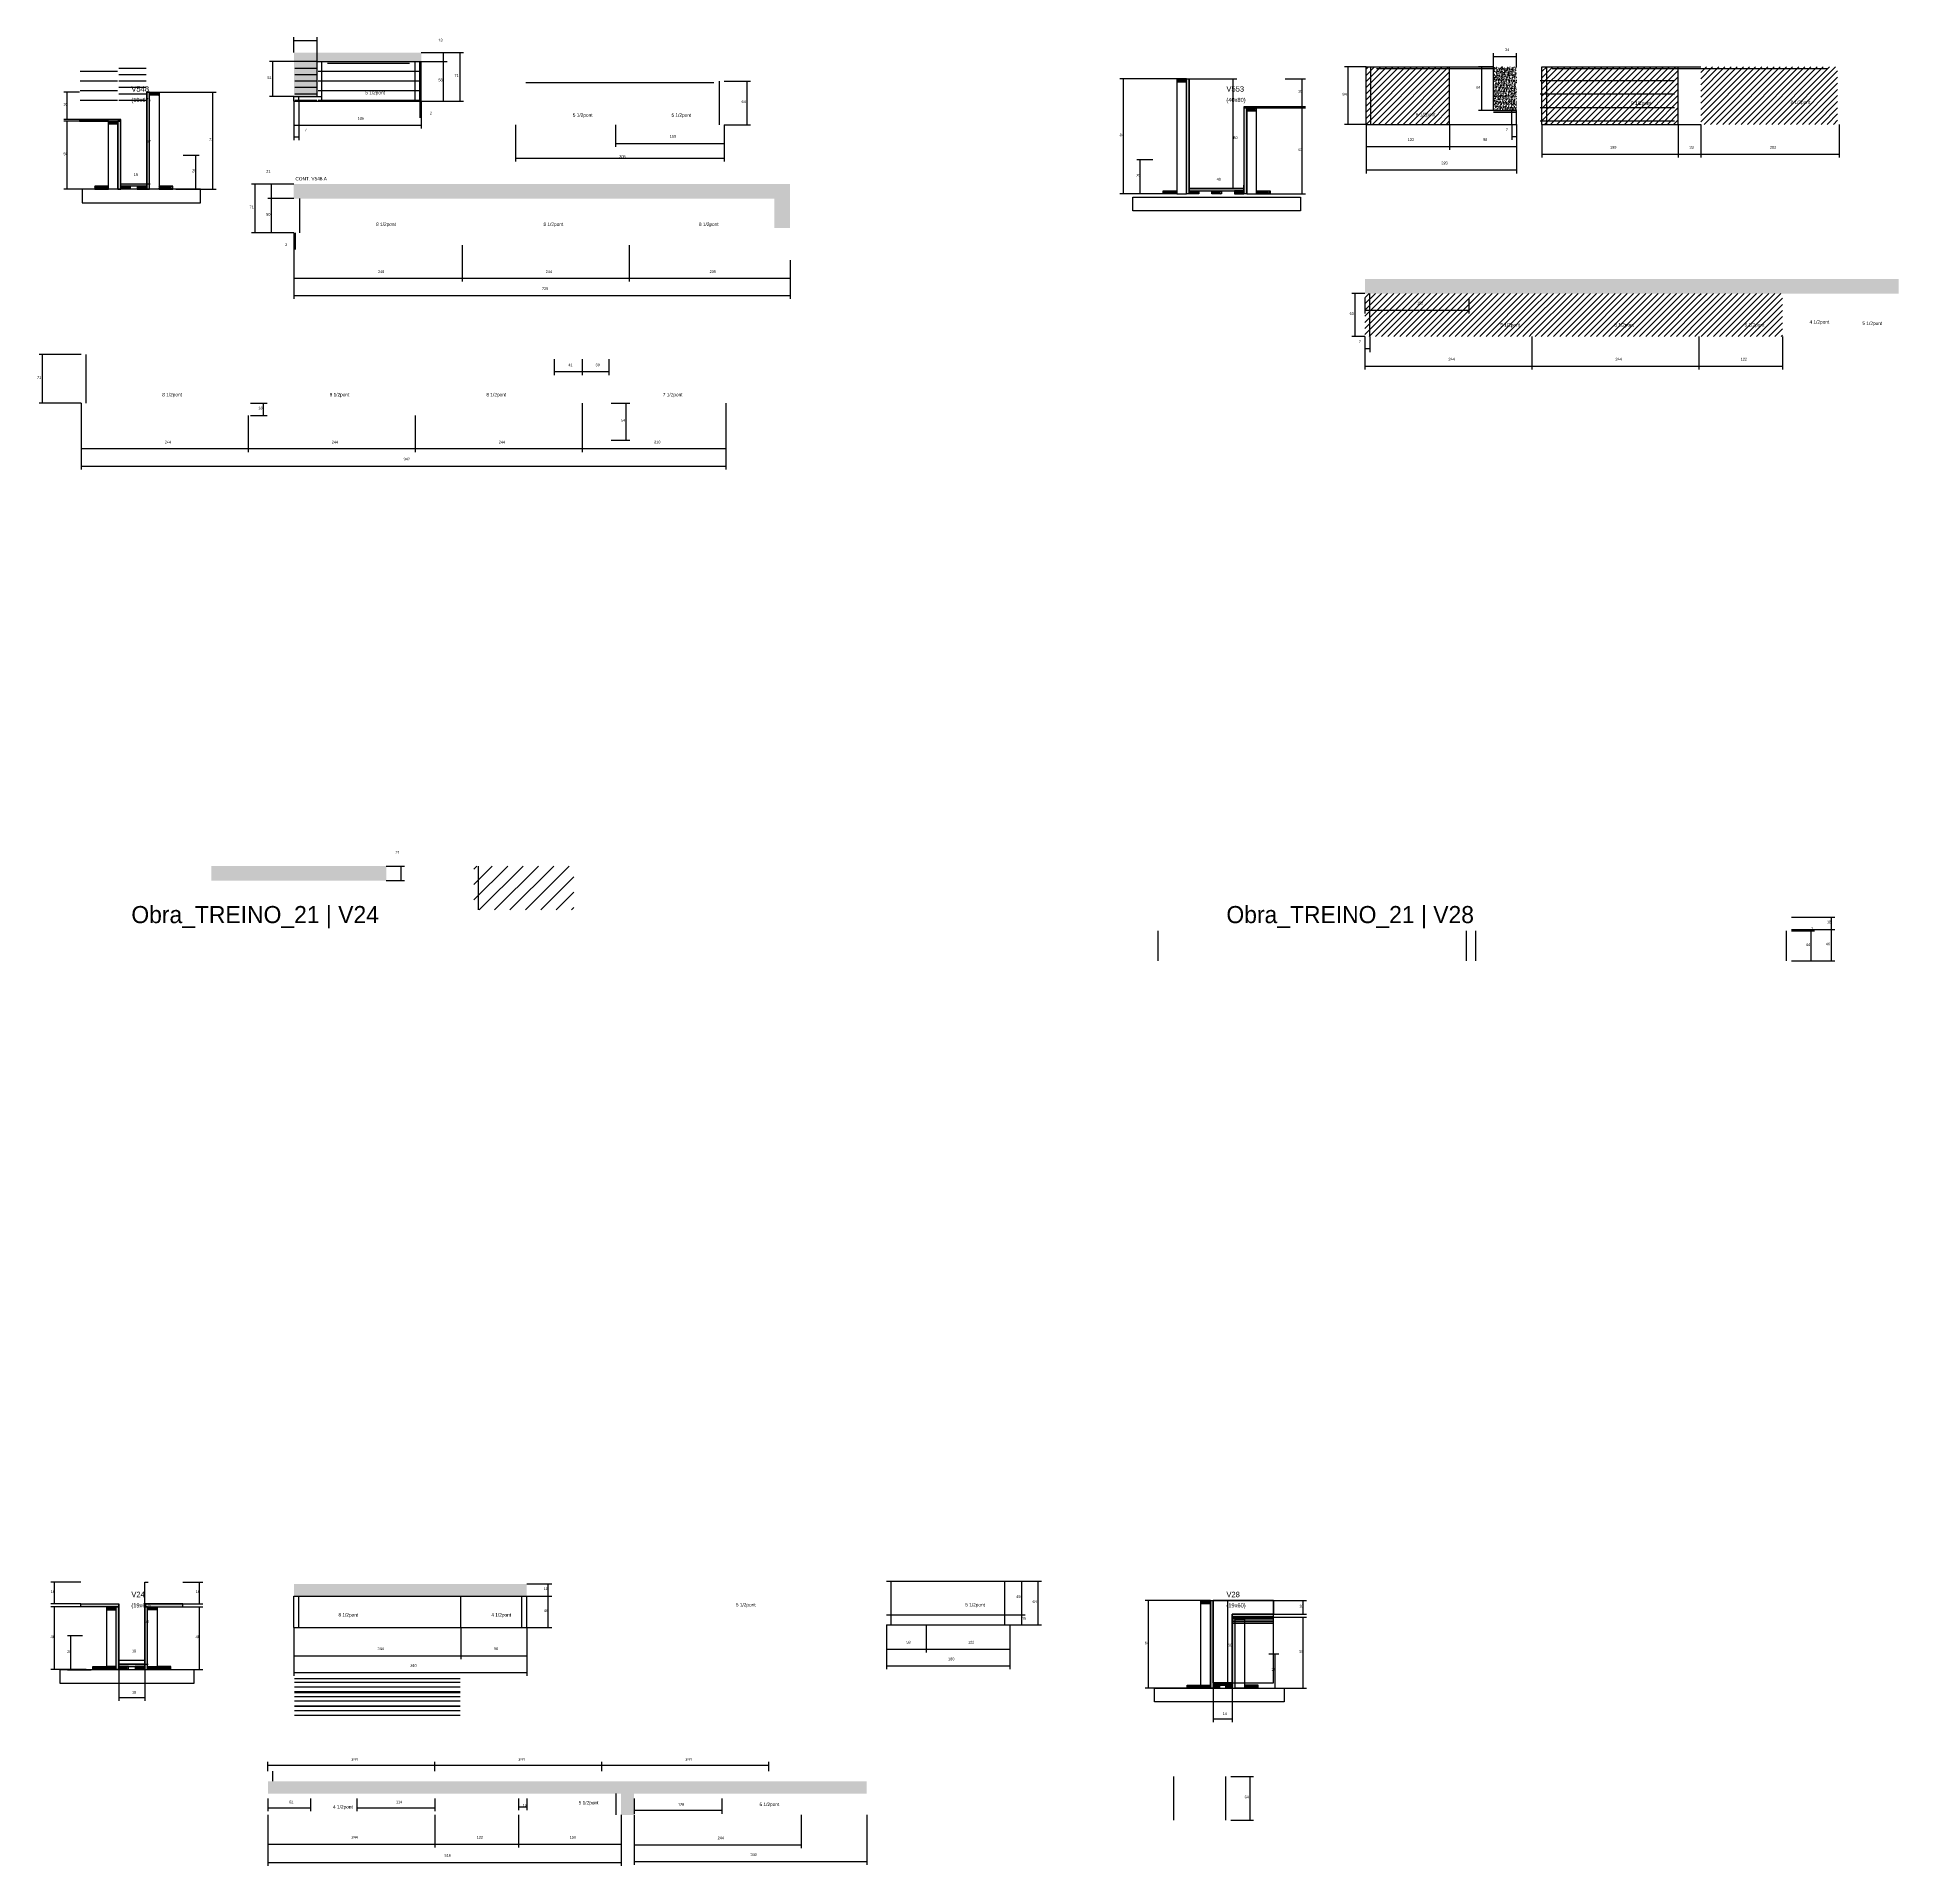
# Model space of a CAD drawing. Header units: metres. Extents: x -2848 to 22762, y -49062 to 1016.
# Drawn here: x 14262 to 16982, y -26788 to -24115 of the extents above; entities that cross this region are included whole.
import ezdxf

# ---------------------------------------------------------------- set-up
doc = ezdxf.new("R2010")
doc.units = ezdxf.units.M
for name, color, linetype in [('CONCRETO', 251, 'Continuous'), ('COTA', 4, 'Continuous'), ('Cota Seção (2x)', 4, 'Continuous'), ('Hachura', 253, 'Continuous'), ('LABEL_ID', 3, 'Continuous'), ('Madeira', 126, 'Continuous'), ('NOMENCLATURA', 7, 'Continuous'), ('Painéis', 200, 'Continuous'), ('SARR_2.2x7', 40, 'Continuous'), ('Texto Seção', 7, 'Continuous')]:
    doc.layers.add(name, color=color, linetype=linetype)

msp = doc.modelspace()

# ---------------------------------------------------------------- hatches: boundary and pattern name
at = {"layer": 'COTA'}
h = msp.add_hatch(dxfattribs=at)
h.set_pattern_fill('AR-CONC', scale=0.03)
h.paths.add_polyline_path([(14671.5, -24151), (14823.5, -24151), (14823.5, -24137.8), (14637.5, -24137.8), (14637.5, -24201.8), (14671.5, -24201.8)])
h = msp.add_hatch(dxfattribs=at)
h.set_pattern_fill('AR-CONC', scale=0.03)
h.paths.add_polyline_path([(16424.1, -24158.7), (16390.1, -24158.7), (16390.1, -24158.7), (16390.1, -24222.7), (16390.1, -24222.7), (16424.1, -24222.7), (16424.1, -24222.7), (16424.1, -24158.7)])
h = msp.add_hatch(dxfattribs=at)
h.set_pattern_fill('AR-CONC', scale=0.03)
h.paths.add_polyline_path([(14637.4, -24330.1), (14637.4, -24351.3), (15339.4, -24351.3), (15339.4, -24394.1), (15362.4, -24394.1), (15362.4, -24330.1)])
h = msp.add_hatch(dxfattribs=at)
h.set_pattern_fill('AR-CONC', scale=0.03)
h.paths.add_polyline_path([(16982.4, -24489.9), (16982.4, -24468.7), (16202.4, -24468.7), (16202.4, -24489.9)])
h = msp.add_hatch(dxfattribs=at)
h.set_pattern_fill('AR-CONC', scale=0.03)
h.paths.add_polyline_path([(14517, -25326.6), (14517, -25347.8), (14772.5, -25347.8), (14772.5, -25326.6)])
h = msp.add_hatch(dxfattribs=at)
h.set_pattern_fill('AR-CONC', scale=0.03)
h.paths.add_polyline_path([(14637.6, -26375.5), (14637.6, -26393.5), (14977.6, -26393.5), (14977.6, -26375.5)])
h = msp.add_hatch(dxfattribs=at)
h.set_pattern_fill('AR-CONC', scale=0.03)
h.paths.add_polyline_path([(14599.6, -26664.1), (14599.6, -26682.1), (15115.6, -26682.1), (15115.6, -26713.1), (15134.6, -26713.1), (15134.6, -26682.1), (15474.6, -26682.1), (15474.6, -26664.1), (15331.6, -26664.1)])
at = {"layer": 'Hachura'}
h = msp.add_hatch(dxfattribs=at)
h.set_pattern_fill('ANSI31', scale=0.5)
h.paths.add_polyline_path([(15941.8, -24180.8), (15941.8, -24176.4), (15941.8, -24176.4), (15927.8, -24176.4), (15927.8, -24176.4), (15927.8, -24180.8), (15927.8, -24180.8), (15941.8, -24180.8)])
h = msp.add_hatch(color=8, dxfattribs=at)
h.dxf.hatch_style = 1
h.paths.add_polyline_path([(15941.8, -24176.4), (15945.8, -24176.4), (15945.8, -24176.4), (15945.8, -24344.4), (15945.8, -24344.4), (15941.8, -24344.4), (15941.8, -24344.4), (15941.8, -24176.4)])
h = msp.add_hatch(dxfattribs=at)
h.set_pattern_fill('ANSI31', scale=2)
h.paths.add_polyline_path([(16204.1, -24158.7), (16204.1, -24242.7), (16326.1, -24242.7), (16326.1, -24158.7)])
h = msp.add_hatch(dxfattribs=at)
h.set_pattern_fill('ANSI31', scale=2)
h.paths.add_polyline_path([(16660.1, -24158.7), (16461.1, -24158.7), (16461.1, -24242.7), (16660.1, -24242.7)])
h = msp.add_hatch(dxfattribs=at)
h.set_pattern_fill('ANSI31', scale=2)
h.paths.add_polyline_path([(16893.1, -24242.7), (16893.1, -24158.7), (16693.1, -24158.7), (16693.1, -24242.7)])
h = msp.add_hatch(color=8, dxfattribs=at)
h.dxf.hatch_style = 1
h.paths.add_polyline_path([(14426.4, -24195.6), (14422.4, -24195.6), (14422.4, -24195.6), (14422.4, -24337.6), (14422.4, -24337.6), (14426.4, -24337.6), (14426.4, -24337.6), (14426.4, -24195.6)])
h = msp.add_hatch(dxfattribs=at)
h.set_pattern_fill('ANSI31', scale=0.5)
h.paths.add_polyline_path([(14426.4, -24200), (14426.4, -24195.6), (14426.4, -24195.6), (14440.4, -24195.6), (14440.4, -24195.6), (14440.4, -24200), (14440.4, -24200), (14426.4, -24200)])
h = msp.add_hatch(color=8, dxfattribs=at)
h.dxf.hatch_style = 1
h.paths.add_polyline_path([(16025.8, -24218.8), (16025.8, -24216.4), (16025.8, -24216.4), (16085.8, -24216.4), (16085.8, -24216.4), (16085.8, -24218.8), (16085.8, -24218.8), (16025.8, -24218.8)])
h = msp.add_hatch(color=8, dxfattribs=at)
h.dxf.hatch_style = 1
h.paths.add_polyline_path([(16025.8, -24218.8), (16029.8, -24218.8), (16029.8, -24218.8), (16029.8, -24344.4), (16029.8, -24344.4), (16025.8, -24344.4), (16025.8, -24344.4), (16025.8, -24218.8)])
h = msp.add_hatch(dxfattribs=at)
h.set_pattern_fill('ANSI31', scale=0.5)
h.paths.add_polyline_path([(16043.8, -24223.2), (16043.8, -24218.8), (16043.8, -24218.8), (16029.8, -24218.8), (16029.8, -24218.8), (16029.8, -24223.2), (16029.8, -24223.2), (16043.8, -24223.2)])
h = msp.add_hatch(color=8, dxfattribs=at)
h.dxf.hatch_style = 1
h.paths.add_polyline_path([(14384.4, -24238), (14384.4, -24235.6), (14384.4, -24235.6), (14324.4, -24235.6), (14324.4, -24235.6), (14324.4, -24238), (14324.4, -24238), (14384.4, -24238)])
h = msp.add_hatch(dxfattribs=at)
h.set_pattern_fill('ANSI31', scale=0.5)
h.paths.add_polyline_path([(14366.4, -24242.4), (14366.4, -24238), (14366.4, -24238), (14380.4, -24238), (14380.4, -24238), (14380.4, -24242.4), (14380.4, -24242.4), (14366.4, -24242.4)])
h = msp.add_hatch(color=8, dxfattribs=at)
h.dxf.hatch_style = 1
h.paths.add_polyline_path([(14384.4, -24238), (14380.4, -24238), (14380.4, -24238), (14380.4, -24337.6), (14380.4, -24337.6), (14384.4, -24337.6), (14384.4, -24337.6), (14384.4, -24238)])
h = msp.add_hatch(dxfattribs=at)
h.set_pattern_fill('ANSI31', scale=0.5)
h.paths.add_polyline_path([(14366.4, -24337.6), (14366.4, -24333.2), (14366.4, -24333.2), (14346.4, -24333.2), (14346.4, -24333.2), (14346.4, -24337.6), (14346.4, -24337.6), (14366.4, -24337.6)])
h = msp.add_hatch(color=8, dxfattribs=at)
h.dxf.hatch_style = 1
h.paths.add_polyline_path([(14384.4, -24333.2), (14384.4, -24329.6), (14384.4, -24329.6), (14422.4, -24329.6), (14422.4, -24329.6), (14422.4, -24333.2), (14422.4, -24333.2), (14384.4, -24333.2)])
h = msp.add_hatch(dxfattribs=at)
h.set_pattern_fill('ANSI31', scale=0.5)
h.paths.add_polyline_path([(14384.4, -24337.6), (14384.4, -24333.2), (14384.4, -24333.2), (14398.4, -24333.2), (14398.4, -24333.2), (14398.4, -24337.6), (14398.4, -24337.6), (14384.4, -24337.6)])
h = msp.add_hatch(dxfattribs=at)
h.set_pattern_fill('ANSI31', scale=0.5)
h.paths.add_polyline_path([(14422.4, -24337.6), (14422.4, -24333.2), (14422.4, -24333.2), (14408.4, -24333.2), (14408.4, -24333.2), (14408.4, -24337.6), (14408.4, -24337.6), (14422.4, -24337.6)])
h = msp.add_hatch(dxfattribs=at)
h.set_pattern_fill('ANSI31', scale=0.5)
h.paths.add_polyline_path([(14460.4, -24337.6), (14460.4, -24333.2), (14460.4, -24333.2), (14440.4, -24333.2), (14440.4, -24333.2), (14440.4, -24337.6), (14440.4, -24337.6), (14460.4, -24337.6)])
h = msp.add_hatch(dxfattribs=at)
h.set_pattern_fill('ANSI31', scale=0.5)
h.paths.add_polyline_path([(15907.8, -24344.4), (15907.8, -24340), (15907.8, -24340), (15927.8, -24340), (15927.8, -24340), (15927.8, -24344.4), (15927.8, -24344.4), (15907.8, -24344.4)])
h = msp.add_hatch(color=8, dxfattribs=at)
h.dxf.hatch_style = 1
h.paths.add_polyline_path([(16025.7, -24340), (16025.7, -24336.4), (16025.7, -24336.4), (15945.8, -24336.4), (15945.8, -24336.4), (15945.8, -24340), (15945.8, -24340), (16025.7, -24340)])
h = msp.add_hatch(dxfattribs=at)
h.set_pattern_fill('ANSI31', scale=0.5)
h.paths.add_polyline_path([(15945.8, -24344.4), (15945.8, -24340), (15945.8, -24340), (15959.8, -24340), (15959.8, -24340), (15959.8, -24344.4), (15959.8, -24344.4), (15945.8, -24344.4)])
h = msp.add_hatch(dxfattribs=at)
h.set_pattern_fill('ANSI31', scale=0.5)
h.paths.add_polyline_path([(15978.7, -24344.4), (15978.7, -24340), (15978.7, -24340), (15992.7, -24340), (15992.7, -24340), (15992.7, -24344.4), (15992.7, -24344.4), (15978.7, -24344.4)])
h = msp.add_hatch(dxfattribs=at)
h.set_pattern_fill('ANSI31', scale=0.5)
h.paths.add_polyline_path([(16025.7, -24344.4), (16025.7, -24340), (16025.7, -24340), (16011.7, -24340), (16011.7, -24340), (16011.7, -24344.4), (16011.7, -24344.4), (16025.7, -24344.4)])
h = msp.add_hatch(dxfattribs=at)
h.set_pattern_fill('ANSI31', scale=0.5)
h.paths.add_polyline_path([(16043.8, -24344.4), (16043.8, -24340), (16043.8, -24340), (16063.8, -24340), (16063.8, -24340), (16063.8, -24344.4), (16063.8, -24344.4), (16043.8, -24344.4)])
h = msp.add_hatch(dxfattribs=at)
h.set_pattern_fill('ANSI31', scale=2)
h.paths.add_polyline_path([(16446.4, -24552.7), (16446.4, -24489.9), (16202.4, -24489.9), (16202.4, -24552.7)])
h = msp.add_hatch(dxfattribs=at)
h.set_pattern_fill('ANSI31', scale=2)
h.paths.add_polyline_path([(16690.4, -24552.7), (16690.4, -24489.9), (16446.4, -24489.9), (16446.4, -24552.7)])
h = msp.add_hatch(dxfattribs=at)
h.set_pattern_fill('ANSI31', scale=2)
h.paths.add_polyline_path([(16746.4, -24552.7), (16812.4, -24552.7), (16812.4, -24489.9), (16690.4, -24489.9), (16690.4, -24552.7)])
h = msp.add_hatch(dxfattribs=at)
h.set_pattern_fill('ANSI31', scale=5)
h.paths.add_polyline_path([(14900.4, -25326.6), (14900.4, -25390.6), (15046.4, -25390.6), (15046.4, -25326.6)])
h = msp.add_hatch(color=8, dxfattribs=at)
h.dxf.hatch_style = 1
h.paths.add_polyline_path([(14326.2, -26408.9), (14326.2, -26404.9), (14326.2, -26404.9), (14381.8, -26404.9), (14381.8, -26404.9), (14381.8, -26408.9), (14381.8, -26408.9), (14326.2, -26408.9)])
h = msp.add_hatch(dxfattribs=at)
h.set_pattern_fill('ANSI31', scale=0.5)
h.paths.add_polyline_path([(14377.8, -26413.3), (14377.8, -26408.9), (14377.8, -26408.9), (14363.8, -26408.9), (14363.8, -26408.9), (14363.8, -26413.3), (14363.8, -26413.3), (14377.8, -26413.3)])
h = msp.add_hatch(color=8, dxfattribs=at)
h.dxf.hatch_style = 1
h.paths.add_polyline_path([(14377.8, -26404.9), (14381.8, -26404.9), (14381.8, -26404.9), (14381.8, -26500.9), (14381.8, -26500.9), (14377.8, -26500.9), (14377.8, -26500.9), (14377.8, -26404.9)])
h = msp.add_hatch(color=8, dxfattribs=at)
h.dxf.hatch_style = 1
h.paths.add_polyline_path([(14423.8, -26404.9), (14419.8, -26404.9), (14419.8, -26404.9), (14419.8, -26500.9), (14419.8, -26500.9), (14423.8, -26500.9), (14423.8, -26500.9), (14423.8, -26404.9)])
h = msp.add_hatch(color=8, dxfattribs=at)
h.dxf.hatch_style = 1
h.paths.add_polyline_path([(14475.4, -26408.9), (14475.4, -26404.9), (14475.4, -26404.9), (14419.8, -26404.9), (14419.8, -26404.9), (14419.8, -26408.9), (14419.8, -26408.9), (14475.4, -26408.9)])
h = msp.add_hatch(dxfattribs=at)
h.set_pattern_fill('ANSI31', scale=0.5)
h.paths.add_polyline_path([(14423.8, -26413.3), (14423.8, -26408.9), (14423.8, -26408.9), (14437.8, -26408.9), (14437.8, -26408.9), (14437.8, -26413.3), (14437.8, -26413.3), (14423.8, -26413.3)])
h = msp.add_hatch(dxfattribs=at)
h.set_pattern_fill('ANSI31', scale=0.5)
h.paths.add_polyline_path([(15962.6, -26400), (15962.6, -26404.4), (15962.6, -26404.4), (15976.6, -26404.4), (15976.6, -26404.4), (15976.6, -26400), (15976.6, -26400), (15962.6, -26400)])
h = msp.add_hatch(color=8, dxfattribs=at)
h.dxf.hatch_style = 1
h.paths.add_polyline_path([(15976.6, -26400), (15980.6, -26400), (15980.6, -26400), (15980.6, -26528), (15980.6, -26528), (15976.6, -26528), (15976.6, -26528), (15976.6, -26400)])
h = msp.add_hatch(color=8, dxfattribs=at)
h.dxf.hatch_style = 1
h.paths.add_polyline_path([(16068.6, -26424), (16068.6, -26420), (16068.6, -26420), (16008.6, -26420), (16008.6, -26420), (16008.6, -26424), (16008.6, -26424), (16068.6, -26424)])
h = msp.add_hatch(color=8, dxfattribs=at)
h.dxf.hatch_style = 1
h.paths.add_polyline_path([(16012.6, -26428), (16008.6, -26428), (16008.6, -26428), (16008.6, -26528), (16008.6, -26528), (16012.6, -26528), (16012.6, -26528), (16012.6, -26428)])
h = msp.add_hatch(dxfattribs=at)
h.set_pattern_fill('ANSI31', scale=0.5)
h.paths.add_polyline_path([(16026.6, -26424), (16026.6, -26428.4), (16026.6, -26428.4), (16012.6, -26428.4), (16012.6, -26428.4), (16012.6, -26424), (16012.6, -26424), (16026.6, -26424)])
h = msp.add_hatch(dxfattribs=at)
h.set_pattern_fill('ANSI31', scale=0.5)
h.paths.add_polyline_path([(14343.8, -26500.9), (14343.8, -26496.5), (14343.8, -26496.5), (14363.8, -26496.5), (14363.8, -26496.5), (14363.8, -26500.9), (14363.8, -26500.9), (14343.8, -26500.9)])
h = msp.add_hatch(dxfattribs=at)
h.set_pattern_fill('ANSI31', scale=0.5)
h.paths.add_polyline_path([(14377.8, -26500.9), (14377.8, -26496.5), (14377.8, -26496.5), (14363.8, -26496.5), (14363.8, -26496.5), (14363.8, -26500.9), (14363.8, -26500.9), (14377.8, -26500.9)])
h = msp.add_hatch(color=8, dxfattribs=at)
h.dxf.hatch_style = 1
h.paths.add_polyline_path([(14419.8, -26496.5), (14419.8, -26492.9), (14419.8, -26492.9), (14381.8, -26492.9), (14381.8, -26492.9), (14381.8, -26496.5), (14381.8, -26496.5), (14419.8, -26496.5)])
h = msp.add_hatch(dxfattribs=at)
h.set_pattern_fill('ANSI31', scale=0.5)
h.paths.add_polyline_path([(14395.8, -26500.9), (14395.8, -26496.5), (14395.8, -26496.5), (14381.8, -26496.5), (14381.8, -26496.5), (14381.8, -26500.9), (14381.8, -26500.9), (14395.8, -26500.9)])
h = msp.add_hatch(dxfattribs=at)
h.set_pattern_fill('ANSI31', scale=0.5)
h.paths.add_polyline_path([(14419.8, -26500.9), (14419.8, -26496.5), (14419.8, -26496.5), (14405.8, -26496.5), (14405.8, -26496.5), (14405.8, -26500.9), (14405.8, -26500.9), (14419.8, -26500.9)])
h = msp.add_hatch(dxfattribs=at)
h.set_pattern_fill('ANSI31', scale=0.5)
h.paths.add_polyline_path([(14423.8, -26500.9), (14423.8, -26496.5), (14423.8, -26496.5), (14437.8, -26496.5), (14437.8, -26496.5), (14437.8, -26500.9), (14437.8, -26500.9), (14423.8, -26500.9)])
h = msp.add_hatch(dxfattribs=at)
h.set_pattern_fill('ANSI31', scale=0.5)
h.paths.add_polyline_path([(14457.8, -26500.9), (14457.8, -26496.5), (14457.8, -26496.5), (14437.8, -26496.5), (14437.8, -26496.5), (14437.8, -26500.9), (14437.8, -26500.9), (14457.8, -26500.9)])
h = msp.add_hatch(dxfattribs=at)
h.set_pattern_fill('ANSI31', scale=0.5)
h.paths.add_polyline_path([(15942.6, -26528), (15942.6, -26523.6), (15942.6, -26523.6), (15962.6, -26523.6), (15962.6, -26523.6), (15962.6, -26528), (15962.6, -26528), (15942.6, -26528)])
h = msp.add_hatch(dxfattribs=at)
h.set_pattern_fill('ANSI31', scale=0.5)
h.paths.add_polyline_path([(15962.6, -26528), (15962.6, -26523.6), (15962.6, -26523.6), (15976.6, -26523.6), (15976.6, -26523.6), (15976.6, -26528), (15976.6, -26528), (15962.6, -26528)])
h = msp.add_hatch(color=8, dxfattribs=at)
h.dxf.hatch_style = 1
h.paths.add_polyline_path([(16008.6, -26523.6), (16008.6, -26520), (16008.6, -26520), (15980.6, -26520), (15980.6, -26520), (15980.6, -26523.6), (15980.6, -26523.6), (16008.6, -26523.6)])
h = msp.add_hatch(dxfattribs=at)
h.set_pattern_fill('ANSI31', scale=0.5)
h.paths.add_polyline_path([(15990.6, -26528), (15990.6, -26523.6), (15990.6, -26523.6), (15980.6, -26523.6), (15980.6, -26523.6), (15980.6, -26528), (15980.6, -26528), (15990.6, -26528)])
h = msp.add_hatch(dxfattribs=at)
h.set_pattern_fill('ANSI31', scale=0.5)
h.paths.add_polyline_path([(16008.6, -26528), (16008.6, -26523.6), (16008.6, -26523.6), (15998.6, -26523.6), (15998.6, -26523.6), (15998.6, -26528), (15998.6, -26528), (16008.6, -26528)])
h = msp.add_hatch(dxfattribs=at)
h.set_pattern_fill('ANSI31', scale=0.5)
h.paths.add_polyline_path([(16046.6, -26528), (16046.6, -26523.6), (16046.6, -26523.6), (16026.6, -26523.6), (16026.6, -26523.6), (16026.6, -26528), (16026.6, -26528), (16046.6, -26528)])

# ---------------------------------------------------------------- linework, layer by layer
at = {"layer": 'CONCRETO'}
for points in [[(15980.6, -26420), (15980.6, -26400), (16068.6, -26400), (16068.6, -26420), (16008.6, -26420), (16008.6, -26520), (15980.6, -26520), (15980.6, -26420)], [(15980.6, -26520), (16068.6, -26520), (16068.6, -26400), (15980.6, -26400)]]:
    msp.add_lwpolyline(points, close=True, dxfattribs=at)
at = {"layer": 'COTA'}
for p, q in [((14637.5, -24137.8), (14637.5, -24115.4)), ((14637.5, -24120.4), (14671.5, -24120.4)), ((14671.5, -24151), (14671.5, -24115.4)), ((14671.5, -24151), (14601.9, -24151)), ((14606.9, -24201.8), (14606.9, -24151)), ((14823.5, -24137.8), (14885.2, -24137.8)), ((14880.2, -24208.8), (14880.2, -24137.8)), ((16390.1, -24158.7), (16390.1, -24138.8)), ((16390.1, -24143.8), (16424.1, -24143.8)), ((16424.1, -24158.7), (16424.1, -24138.8)), ((15266.2, -24179.5), (15304.6, -24179.5)), ((15299.6, -24243.5), (15299.6, -24179.5)), ((15927.8, -24176.4), (15844.5, -24176.4)), ((15849.5, -24344.4), (15849.5, -24176.4)), ((16085.8, -24176.4), (16115.6, -24176.4)), ((16110.6, -24216.4), (16110.6, -24176.4)), ((16204.1, -24158.7), (16172.7, -24158.7)), ((16177.7, -24242.7), (16177.7, -24158.7)), ((16390.1, -24158.7), (16368.3, -24158.7)), ((16373.3, -24222.7), (16373.3, -24158.7)), ((14324.4, -24195.6), (14301.4, -24195.6)), ((14306.4, -24235.6), (14306.4, -24195.6)), ((14440.4, -24195.6), (14524.1, -24195.6)), ((14519.1, -24337.6), (14519.1, -24195.6)), ((14637.5, -24201.8), (14601.9, -24201.8)), ((14637.5, -24208.8), (14637.5, -24248.9)), ((14637.5, -24208.8), (14637.5, -24265.8)), ((14644.5, -24208.8), (14644.5, -24265.8)), ((14821.5, -24208.8), (14821.5, -24233.4)), ((14821.5, -24228.4), (14823.5, -24228.4)), ((14823.5, -24208.8), (14885.2, -24208.8)), ((14823.5, -24208.8), (14823.5, -24248.9)), ((14823.5, -24208.8), (14823.5, -24233.4)), ((16043.8, -24218.8), (16115.6, -24218.8)), ((16085.8, -24216.4), (16115.6, -24216.4)), ((16110.6, -24344.4), (16110.6, -24218.8)), ((16390.1, -24222.7), (16368.3, -24222.7)), ((14324.4, -24235.6), (14301.4, -24235.6)), ((14366.4, -24238), (14301.4, -24238)), ((14306.4, -24337.6), (14306.4, -24238)), ((14637.5, -24243.9), (14823.5, -24243.9)), ((14637.5, -24260.8), (14644.5, -24260.8)), ((14961.2, -24243.5), (14961.2, -24296.9)), ((15107.2, -24243.5), (15107.2, -24275.5)), ((15266.2, -24243.5), (15266.2, -24275.5)), ((15266.2, -24243.5), (15266.2, -24296.9)), ((15266.2, -24243.5), (15304.6, -24243.5)), ((16204.1, -24242.7), (16172.7, -24242.7)), ((16204.1, -24242.7), (16204.1, -24280)), ((16204.1, -24242.7), (16204.1, -24314.3)), ((16326.1, -24242.7), (16326.1, -24280)), ((16326.1, -24242.7), (16326.1, -24280)), ((16417.1, -24242.7), (16417.1, -24265.5)), ((16417.1, -24260.5), (16424.1, -24260.5)), ((16424.1, -24242.7), (16424.1, -24280)), ((16424.1, -24242.7), (16424.1, -24314.3)), ((16424.1, -24242.7), (16424.1, -24265.5)), ((16461.1, -24242.7), (16461.1, -24291.4)), ((16660.1, -24242.7), (16660.1, -24291.4)), ((16660.1, -24242.7), (16660.1, -24291.4)), ((16693.1, -24242.7), (16693.1, -24291.4)), ((16693.1, -24242.7), (16693.1, -24291.4)), ((16895.1, -24242.7), (16895.1, -24291.4)), ((14475.7, -24287.6), (14499.2, -24287.6)), ((14494.2, -24337.6), (14494.2, -24287.6)), ((15107.2, -24270.5), (15266.2, -24270.5)), ((16204.1, -24275), (16326.1, -24275)), ((16326.1, -24275), (16424.1, -24275)), ((16461.1, -24286.4), (16660.1, -24286.4)), ((16660.1, -24286.4), (16693.1, -24286.4)), ((16693.1, -24286.4), (16895.1, -24286.4)), ((14961.2, -24291.9), (15266.2, -24291.9)), ((15892.4, -24294.4), (15868.9, -24294.4)), ((15873.9, -24344.4), (15873.9, -24294.4)), ((16204.1, -24309.3), (16424.1, -24309.3)), ((14366.4, -24337.6), (14301.4, -24337.6)), ((14464.8, -24337.6), (14524.1, -24337.6)), ((14475.7, -24337.6), (14499.2, -24337.6)), ((14637.4, -24330.1), (14575.7, -24330.1)), ((14580.7, -24401.1), (14580.7, -24330.1)), ((15927.8, -24344.4), (15844.5, -24344.4)), ((15892.4, -24344.4), (15868.9, -24344.4)), ((16043.8, -24344.4), (16115.6, -24344.4)), ((14637.4, -24401.1), (14575.7, -24401.1)), ((14637.4, -24401.1), (14637.4, -24497.9)), ((14637.4, -24401.1), (14637.4, -24425.6)), ((14637.4, -24420.6), (14639.4, -24420.6)), ((14639.4, -24401.1), (14639.4, -24425.6)), ((15362.4, -24441.1), (15362.4, -24497.9)), ((14637.4, -24492.9), (15362.4, -24492.9)), ((16202.4, -24489.9), (16183.2, -24489.9)), ((16188.2, -24552.7), (16188.2, -24489.9)), ((16202.4, -24496.9), (16202.4, -24519.2)), ((16354.4, -24496.9), (16354.4, -24519.2)), ((16202.4, -24514.2), (16354.4, -24514.2)), ((16202.4, -24552.7), (16183.2, -24552.7)), ((16202.4, -24552.7), (16202.4, -24575.5)), ((16202.4, -24552.7), (16202.4, -24601)), ((16209.4, -24552.7), (16209.4, -24575.5)), ((16446.4, -24552.7), (16446.4, -24601)), ((16446.4, -24552.7), (16446.4, -24601)), ((16690.4, -24552.7), (16690.4, -24601)), ((16690.4, -24552.7), (16690.4, -24601)), ((16812.4, -24552.7), (16812.4, -24601)), ((14326.8, -24579.1), (14265.2, -24579.1)), ((14270.2, -24650.1), (14270.2, -24579.1)), ((15017.8, -24586.1), (15017.8, -24609)), ((15058.8, -24586.1), (15058.8, -24609)), ((15058.8, -24586.1), (15058.8, -24609)), ((15097.8, -24586.1), (15097.8, -24609)), ((16202.4, -24570.5), (16209.4, -24570.5)), ((15017.8, -24604), (15058.8, -24604)), ((15058.8, -24604), (15097.8, -24604)), ((16202.4, -24596), (16446.4, -24596)), ((16446.4, -24596), (16690.4, -24596)), ((16690.4, -24596), (16812.4, -24596)), ((14326.8, -24650.1), (14265.2, -24650.1)), ((14326.8, -24650.1), (14326.8, -24747)), ((14574.3, -24650.1), (14598.3, -24650.1)), ((14574.3, -24668.1), (14598.3, -24668.1)), ((14593.3, -24668.1), (14593.3, -24650.1)), ((15058.8, -24650.1), (15058.8, -24721.6)), ((15101.3, -24650.1), (15128.1, -24650.1)), ((15123.1, -24704.1), (15123.1, -24650.1)), ((15268.8, -24650.1), (15268.8, -24747)), ((15268.8, -24650.1), (15268.8, -24721.6)), ((15058.8, -24716.6), (15268.8, -24716.6)), ((15101.3, -24704.1), (15128.1, -24704.1)), ((14326.8, -24742), (15268.8, -24742)), ((14772.5, -25326.6), (14799.1, -25326.6)), ((14772.5, -25347.8), (14799.1, -25347.8)), ((14794.1, -25347.8), (14794.1, -25326.6)), ((16825.6, -25401.3), (16888.9, -25401.3)), ((16883.9, -25419.3), (16883.9, -25401.3)), ((16825.6, -25419.3), (16888.9, -25419.3)), ((16825.6, -25419.3), (16859.3, -25419.3)), ((16825.6, -25419.3), (16888.9, -25419.3)), ((16825.6, -25421.3), (16859.3, -25421.3)), ((16825.6, -25421.3), (16859.3, -25421.3)), ((16854.3, -25421.3), (16854.3, -25419.3)), ((16854.3, -25465.3), (16854.3, -25421.3)), ((16883.9, -25465.3), (16883.9, -25419.3)), ((16825.6, -25465.3), (16888.9, -25465.3)), ((16825.6, -25465.3), (16859.3, -25465.3)), ((14326.2, -26372.9), (14282.5, -26372.9)), ((14287.5, -26404.9), (14287.5, -26372.9)), ((14475.4, -26372.9), (14504.4, -26372.9)), ((14499.4, -26404.9), (14499.4, -26372.9)), ((14977.6, -26375.5), (15014.2, -26375.5)), ((15009.2, -26393.5), (15009.2, -26375.5)), ((15683.4, -26371.6), (15706.2, -26371.6)), ((15683.4, -26371.6), (15729.9, -26371.6)), ((15701.2, -26420.6), (15701.2, -26371.6)), ((15724.9, -26435.6), (15724.9, -26371.6)), ((14326.2, -26404.9), (14282.5, -26404.9)), ((14326.2, -26408.9), (14282.5, -26408.9)), ((14287.5, -26500.9), (14287.5, -26408.9)), ((14475.4, -26404.9), (14504.4, -26404.9)), ((14475.4, -26408.9), (14504.4, -26408.9)), ((14499.4, -26500.9), (14499.4, -26408.9)), ((14977.6, -26393.5), (15014.2, -26393.5)), ((14977.6, -26393.5), (15014.2, -26393.5)), ((15009.2, -26439.5), (15009.2, -26393.5)), ((15962.6, -26400), (15881.1, -26400)), ((15886.1, -26528), (15886.1, -26400)), ((16068.6, -26400), (16117, -26400)), ((16112, -26420), (16112, -26400)), ((15503.4, -26435.6), (15503.4, -26475.9)), ((15503.4, -26435.6), (15503.4, -26500.4)), ((15561.4, -26435.6), (15561.4, -26475.9)), ((15561.4, -26435.6), (15561.4, -26475.9)), ((15683.4, -26420.6), (15706.2, -26420.6)), ((15683.4, -26420.6), (15706.2, -26420.6)), ((15683.4, -26435.6), (15683.4, -26475.9)), ((15683.4, -26435.6), (15683.4, -26500.4)), ((15683.4, -26435.6), (15706.2, -26435.6)), ((15683.4, -26435.6), (15729.9, -26435.6)), ((15701.2, -26435.6), (15701.2, -26420.6)), ((16068.6, -26420), (16117, -26420)), ((16068.6, -26424), (16117, -26424)), ((16112, -26528), (16112, -26424)), ((14328.5, -26451.4), (14306.7, -26451.4)), ((14311.7, -26501.5), (14311.7, -26451.4)), ((14637.6, -26439.5), (14637.6, -26485.5)), ((14637.6, -26439.5), (14637.6, -26510)), ((14881.6, -26439.5), (14881.6, -26485.5)), ((14881.6, -26439.5), (14881.6, -26485.5)), ((14977.6, -26439.5), (14977.6, -26485.5)), ((14977.6, -26439.5), (14977.6, -26510)), ((14977.6, -26439.5), (15014.2, -26439.5)), ((14637.6, -26480.5), (14881.6, -26480.5)), ((14881.6, -26480.5), (14977.6, -26480.5)), ((15503.4, -26470.9), (15561.4, -26470.9)), ((15561.4, -26470.9), (15683.4, -26470.9)), ((16061.9, -26478), (16076.4, -26478)), ((16071.4, -26528), (16071.4, -26478)), ((14334.2, -26500.9), (14282.5, -26500.9)), ((14341.3, -26501.5), (14306.7, -26501.5)), ((14381.8, -26500.9), (14381.8, -26546.6)), ((14419.8, -26500.9), (14419.8, -26546.6)), ((14457.8, -26500.9), (14504.4, -26500.9)), ((14637.6, -26505), (14977.6, -26505)), ((15503.4, -26495.4), (15683.4, -26495.4)), ((14381.8, -26541.6), (14419.8, -26541.6)), ((15942.6, -26528), (15881.1, -26528)), ((15980.6, -26528), (15980.6, -26577.7)), ((16008.6, -26528), (16008.6, -26577.7)), ((16046.6, -26528), (16117, -26528)), ((16046.6, -26528), (16076.4, -26528)), ((15980.6, -26572.7), (16008.6, -26572.7)), ((14599.6, -26649.1), (14599.6, -26635.5)), ((14599.6, -26640.5), (14843.6, -26640.5)), ((14843.6, -26649.1), (14843.6, -26635.5)), ((14843.6, -26649.1), (14843.6, -26635.5)), ((14843.6, -26640.5), (15087.6, -26640.5)), ((15087.6, -26649.1), (15087.6, -26635.5)), ((15087.6, -26649.1), (15087.6, -26635.5)), ((15087.6, -26640.5), (15331.6, -26640.5)), ((15331.6, -26649.1), (15331.6, -26635.5)), ((16006.4, -26656.9), (16039.7, -26656.9)), ((16034.7, -26720.9), (16034.7, -26656.9)), ((14599.6, -26689.1), (14599.6, -26707.7)), ((14599.6, -26702.7), (14661.6, -26702.7)), ((14661.6, -26689.1), (14661.6, -26707.7)), ((14729.6, -26689.1), (14729.6, -26707.7)), ((14729.6, -26702.7), (14843.6, -26702.7)), ((14843.6, -26689.1), (14843.6, -26707.7)), ((14965.6, -26689.1), (14965.6, -26706.4)), ((14965.6, -26701.4), (14977.6, -26701.4)), ((14977.6, -26689.1), (14977.6, -26706.4)), ((15134.6, -26689.1), (15134.6, -26711.4)), ((15134.6, -26706.4), (15262.6, -26706.4)), ((15262.6, -26689.1), (15262.6, -26711.4)), ((14599.6, -26713.1), (14599.6, -26761)), ((14599.6, -26713.1), (14599.6, -26787.5)), ((14843.6, -26713.1), (14843.6, -26761)), ((14843.6, -26713.1), (14843.6, -26761)), ((14965.6, -26713.1), (14965.6, -26761)), ((14965.6, -26713.1), (14965.6, -26761)), ((15115.6, -26713.1), (15115.6, -26787.5)), ((15115.6, -26725.4), (15115.6, -26761)), ((15134.6, -26713.1), (15134.6, -26761.8)), ((15134.6, -26713.1), (15134.6, -26786.3)), ((15378.6, -26713.1), (15378.6, -26761.8)), ((15474.6, -26713.1), (15474.6, -26786.3)), ((16006.4, -26720.9), (16039.7, -26720.9)), ((14599.6, -26756), (14843.6, -26756)), ((14843.6, -26756), (14965.6, -26756)), ((14965.6, -26756), (15115.6, -26756)), ((15134.6, -26756.8), (15378.6, -26756.8)), ((14599.6, -26782.5), (15115.6, -26782.5)), ((15134.6, -26781.3), (15474.6, -26781.3))]:
    msp.add_line(p, q, dxfattribs=at)
at = {"layer": 'Cota Seção (2x)'}
for p, q in [((14823.5, -24137.8), (14861.3, -24137.8)), ((14823.5, -24151), (14861.3, -24151)), ((14823.5, -24151), (14861.3, -24151)), ((14856.3, -24151), (14856.3, -24137.8)), ((14856.3, -24208.8), (14856.3, -24151)), ((15945.8, -24176.4), (16015.1, -24176.4)), ((16010.1, -24336.4), (16010.1, -24176.4)), ((14422.4, -24329.6), (14422.4, -24195.6)), ((14422.4, -24195.6), (14427.4, -24195.6)), ((14823.5, -24208.8), (14861.3, -24208.8)), ((14384.4, -24337.6), (14384.4, -24324.6)), ((14384.4, -24329.6), (14422.4, -24329.6)), ((14422.4, -24337.6), (14422.4, -24324.6)), ((14422.4, -24329.6), (14427.4, -24329.6)), ((14637.4, -24330.1), (14599.6, -24330.1)), ((14604.6, -24351.3), (14604.6, -24330.1)), ((15945.8, -24344.4), (15945.8, -24331.4)), ((15945.8, -24336.4), (16015.1, -24336.4)), ((15945.8, -24336.4), (16025.7, -24336.4)), ((16025.7, -24344.4), (16025.7, -24331.4)), ((14637.4, -24351.3), (14599.6, -24351.3)), ((14637.4, -24351.3), (14599.6, -24351.3)), ((14604.6, -24401.1), (14604.6, -24351.3)), ((14637.4, -24401.1), (14599.6, -24401.1)), ((14637.4, -24401.1), (14637.4, -24472.6)), ((14883.4, -24419.1), (14883.4, -24472.6)), ((14883.4, -24419.1), (14883.4, -24472.6)), ((15127.4, -24419.1), (15127.4, -24472.6)), ((15127.4, -24419.1), (15127.4, -24472.6)), ((15362.4, -24441.1), (15362.4, -24472.6)), ((14637.4, -24467.6), (14883.4, -24467.6)), ((14883.4, -24467.6), (15127.4, -24467.6)), ((15127.4, -24467.6), (15362.4, -24467.6)), ((14326.8, -24650.1), (14326.8, -24721.6)), ((14570.8, -24668.1), (14570.8, -24721.6)), ((14570.8, -24668.1), (14570.8, -24721.6)), ((14814.8, -24668.1), (14814.8, -24721.6)), ((14814.8, -24668.1), (14814.8, -24721.6)), ((15058.8, -24650.1), (15058.8, -24721.6)), ((14326.8, -24716.6), (14570.8, -24716.6)), ((14570.8, -24716.6), (14814.8, -24716.6)), ((14814.8, -24716.6), (15058.8, -24716.6)), ((14419.8, -26492.9), (14419.8, -26372.9)), ((14419.8, -26372.9), (14424.8, -26372.9)), ((15980.3, -26400), (16007.1, -26400)), ((16002.1, -26520), (16002.1, -26400)), ((14381.8, -26492.9), (14381.8, -26482.2)), ((14381.8, -26487.2), (14419.8, -26487.2)), ((14419.8, -26492.9), (14419.8, -26482.2)), ((14419.8, -26492.9), (14424.8, -26492.9)), ((15980.3, -26520), (16007.1, -26520))]:
    msp.add_line(p, q, dxfattribs=at)
at = {"layer": 'Madeira'}
for points in [[(15941.8, -24180.8), (15941.8, -24176.4), (15927.8, -24176.4), (15927.8, -24180.8)], [(15941.8, -24176.4), (15927.8, -24176.4), (15927.8, -24344.4), (15941.8, -24344.4)], [(14426.4, -24200), (14426.4, -24195.6), (14440.4, -24195.6), (14440.4, -24200)], [(14426.4, -24195.6), (14440.4, -24195.6), (14440.4, -24337.6), (14426.4, -24337.6)], [(16043.8, -24223.2), (16043.8, -24218.8), (16029.8, -24218.8), (16029.8, -24223.2)], [(16043.8, -24218.8), (16029.8, -24218.8), (16029.8, -24344.4), (16043.8, -24344.4)], [(14366.4, -24242.4), (14366.4, -24238), (14380.4, -24238), (14380.4, -24242.4)], [(14366.4, -24238), (14380.4, -24238), (14380.4, -24337.6), (14366.4, -24337.6)], [(14328, -24357.6), (14501, -24357.6), (14501, -24337.6), (14328, -24337.6)], [(14366.4, -24337.6), (14366.4, -24333.2), (14346.4, -24333.2), (14346.4, -24337.6)], [(14384.4, -24337.6), (14384.4, -24333.2), (14398.4, -24333.2), (14398.4, -24337.6)], [(14422.4, -24337.6), (14422.4, -24333.2), (14408.4, -24333.2), (14408.4, -24337.6)], [(14460.4, -24337.6), (14460.4, -24333.2), (14440.4, -24333.2), (14440.4, -24337.6)], [(15907.8, -24344.4), (15907.8, -24340), (15927.8, -24340), (15927.8, -24344.4)], [(15945.8, -24344.4), (15945.8, -24340), (15959.8, -24340), (15959.8, -24344.4)], [(15978.7, -24344.4), (15978.7, -24340), (15992.7, -24340), (15992.7, -24344.4)], [(16025.7, -24344.4), (16025.7, -24340), (16011.7, -24340), (16011.7, -24344.4)], [(16043.8, -24344.4), (16043.8, -24340), (16063.8, -24340), (16063.8, -24344.4)], [(16108.2, -24368.9), (15863.3, -24368.9), (15863.3, -24348.9), (16108.2, -24348.9)], [(14377.8, -26413.3), (14377.8, -26408.9), (14363.8, -26408.9), (14363.8, -26413.3)], [(14377.8, -26408.9), (14363.8, -26408.9), (14363.8, -26500.9), (14377.8, -26500.9)], [(14423.8, -26413.3), (14423.8, -26408.9), (14437.8, -26408.9), (14437.8, -26413.3)], [(14423.8, -26408.9), (14437.8, -26408.9), (14437.8, -26500.9), (14423.8, -26500.9)], [(15962.6, -26400), (15962.6, -26404.4), (15976.6, -26404.4), (15976.6, -26400)], [(15962.6, -26400), (15976.6, -26400), (15976.6, -26528), (15962.6, -26528)], [(16026.6, -26424), (16026.6, -26428.4), (16012.6, -26428.4), (16012.6, -26424)], [(16026.6, -26528), (16012.6, -26528), (16012.6, -26424), (16026.6, -26424)], [(14491.2, -26520.9), (14296, -26520.9), (14296, -26500.9), (14491.2, -26500.9)], [(14343.8, -26500.9), (14343.8, -26496.5), (14363.8, -26496.5), (14363.8, -26500.9)], [(14377.8, -26500.9), (14377.8, -26496.5), (14363.8, -26496.5), (14363.8, -26500.9)], [(14395.8, -26500.9), (14395.8, -26496.5), (14381.8, -26496.5), (14381.8, -26500.9)], [(14419.8, -26500.9), (14419.8, -26496.5), (14405.8, -26496.5), (14405.8, -26500.9)], [(14423.8, -26500.9), (14423.8, -26496.5), (14437.8, -26496.5), (14437.8, -26500.9)], [(14457.8, -26500.9), (14457.8, -26496.5), (14437.8, -26496.5), (14437.8, -26500.9)], [(16084.4, -26548), (15894.9, -26548), (15894.9, -26528), (16084.4, -26528)], [(15942.6, -26528), (15942.6, -26523.6), (15962.6, -26523.6), (15962.6, -26528)], [(15962.6, -26528), (15962.6, -26523.6), (15976.6, -26523.6), (15976.6, -26528)], [(15990.6, -26528), (15990.6, -26523.6), (15980.6, -26523.6), (15980.6, -26528)], [(16008.6, -26528), (16008.6, -26523.6), (15998.6, -26523.6), (15998.6, -26528)], [(16046.6, -26528), (16046.6, -26523.6), (16026.6, -26523.6), (16026.6, -26528)]]:
    msp.add_lwpolyline(points, close=True, dxfattribs=at)
at = {"layer": 'Painéis'}
for p, q in [((14671.5, -24151), (14823.5, -24151)), ((14671.5, -24201.8), (14671.5, -24151)), ((14821.5, -24208.8), (14821.5, -24151)), ((14823.5, -24208.8), (14823.5, -24151)), ((15945.8, -24344.4), (15945.8, -24176.4)), ((16204.1, -24158.7), (16390.1, -24158.7)), ((16204.1, -24242.7), (16204.1, -24158.7)), ((16326.1, -24242.7), (16326.1, -24158.7)), ((16390.1, -24222.7), (16390.1, -24158.7)), ((16461.1, -24158.7), (16660.1, -24158.7)), ((16461.1, -24242.7), (16461.1, -24158.7)), ((16660.1, -24158.7), (16693.1, -24158.7)), ((16660.1, -24242.7), (16660.1, -24158.7)), ((14422.4, -24337.6), (14422.4, -24195.6)), ((14637.5, -24201.8), (14671.5, -24201.8)), ((14637.5, -24208.8), (14637.5, -24201.8)), ((14637.5, -24208.8), (14823.5, -24208.8)), ((16025.8, -24216.4), (16085.8, -24216.4)), ((16029.8, -24344.4), (16029.8, -24218.8)), ((16390.1, -24222.7), (16424.1, -24222.7)), ((16424.1, -24242.7), (16424.1, -24222.7)), ((14324.4, -24235.6), (14384.4, -24235.6)), ((14380.4, -24337.6), (14380.4, -24238)), ((16204.1, -24242.7), (16424.1, -24242.7)), ((16461.1, -24242.7), (16660.1, -24242.7)), ((16660.1, -24242.7), (16693.1, -24242.7)), ((15945.8, -24336.4), (16025.7, -24336.4)), ((15945.8, -24340), (15945.8, -24336.4)), ((16025.7, -24340), (16025.7, -24336.4)), ((15503.4, -26371.6), (15683.4, -26371.6)), ((14326.2, -26404.9), (14381.8, -26404.9)), ((14326.2, -26408.9), (14326.2, -26404.9)), ((14381.8, -26408.9), (14381.8, -26404.9)), ((14381.8, -26500.9), (14381.8, -26408.9)), ((14419.8, -26404.9), (14475.4, -26404.9)), ((14419.8, -26408.9), (14419.8, -26404.9)), ((14419.8, -26500.9), (14419.8, -26408.9)), ((14475.4, -26408.9), (14475.4, -26404.9)), ((14637.6, -26393.5), (14977.6, -26393.5)), ((14637.6, -26439.5), (14637.6, -26393.5)), ((14881.6, -26439.5), (14881.6, -26393.5)), ((14977.6, -26439.5), (14977.6, -26393.5)), ((15503.4, -26420.6), (15683.4, -26420.6)), ((15503.4, -26435.6), (15683.4, -26435.6)), ((16008.6, -26420), (16068.6, -26420)), ((16008.6, -26424), (16008.6, -26420)), ((16008.6, -26528), (16008.6, -26424)), ((16068.6, -26424), (16068.6, -26420)), ((14637.6, -26439.5), (14977.6, -26439.5)), ((14381.8, -26492.9), (14419.8, -26492.9)), ((14381.8, -26496.5), (14381.8, -26492.9)), ((14419.8, -26496.5), (14419.8, -26492.9))]:
    msp.add_line(p, q, dxfattribs=at)
for points in [[(15941.8, -24176.4), (15945.8, -24176.4), (15945.8, -24344.4), (15941.8, -24344.4)], [(14426.4, -24195.6), (14422.4, -24195.6), (14422.4, -24337.6), (14426.4, -24337.6)], [(16025.8, -24218.8), (16025.8, -24216.4), (16085.8, -24216.4), (16085.8, -24218.8)], [(16025.8, -24218.8), (16029.8, -24218.8), (16029.8, -24344.4), (16025.8, -24344.4)], [(14384.4, -24238), (14384.4, -24235.6), (14324.4, -24235.6), (14324.4, -24238)], [(14384.4, -24238), (14380.4, -24238), (14380.4, -24337.6), (14384.4, -24337.6)], [(14384.4, -24333.2), (14384.4, -24329.6), (14422.4, -24329.6), (14422.4, -24333.2)], [(16025.7, -24340), (16025.7, -24336.4), (15945.8, -24336.4), (15945.8, -24340)], [(14326.2, -26408.9), (14326.2, -26404.9), (14381.8, -26404.9), (14381.8, -26408.9)], [(14377.8, -26408.9), (14381.8, -26408.9), (14381.8, -26500.9), (14377.8, -26500.9)], [(14475.4, -26408.9), (14475.4, -26404.9), (14419.8, -26404.9), (14419.8, -26408.9)], [(14423.8, -26408.9), (14419.8, -26408.9), (14419.8, -26500.9), (14423.8, -26500.9)], [(15976.6, -26400), (15980.6, -26400), (15980.6, -26528), (15976.6, -26528)], [(16068.6, -26424), (16068.6, -26420), (16008.6, -26420), (16008.6, -26424)], [(16012.6, -26424), (16008.6, -26424), (16008.6, -26528), (16012.6, -26528)], [(14419.8, -26496.5), (14419.8, -26492.9), (14381.8, -26492.9), (14381.8, -26496.5)], [(16008.6, -26523.6), (16008.6, -26520), (15980.6, -26520), (15980.6, -26523.6)]]:
    msp.add_lwpolyline(points, close=True, dxfattribs=at)
at = {"layer": 'SARR_2.2x7'}
for p, q in [((14678.5, -24201.8), (14678.5, -24151)), ((14814.5, -24208.8), (14814.5, -24151)), ((14325.4, -24165.1), (14379.8, -24165.1)), ((14325.4, -24179.2), (14379.8, -24179.2)), ((14381.8, -24160.4), (14421.8, -24160.4)), ((14381.8, -24169.8), (14421.8, -24169.8)), ((14381.8, -24179.2), (14421.8, -24179.2)), ((14638.8, -24160.4), (14670.8, -24160.4)), ((14638.8, -24169.8), (14670.8, -24169.8)), ((14638.8, -24179.2), (14670.8, -24179.2)), ((14672.8, -24165.1), (14820.8, -24165.1)), ((14672.8, -24179.2), (14820.8, -24179.2)), ((14686.5, -24153.2), (14806.5, -24153.2)), ((15259.2, -24243.5), (15259.2, -24179.5)), ((16211.1, -24242.7), (16211.1, -24158.7)), ((16219.1, -24160.9), (16390.1, -24160.9)), ((16458.6, -24178.4), (16654.6, -24178.4)), ((16468.1, -24242.7), (16468.1, -24158.7)), ((16476.1, -24160.9), (16660.1, -24160.9)), ((16660.1, -24160.9), (16693.1, -24160.9)), ((16693.1, -24160.9), (16878.1, -24160.9)), ((14325.4, -24193.3), (14379.8, -24193.3)), ((14381.8, -24188.6), (14421.8, -24188.6)), ((14381.8, -24198), (14421.8, -24198)), ((14638.8, -24188.6), (14670.8, -24188.6)), ((14638.8, -24198), (14670.8, -24198)), ((14644.5, -24208.8), (14644.5, -24201.8)), ((14671.5, -24201.8), (14678.5, -24201.8)), ((14672.8, -24193.3), (14820.8, -24193.3)), ((14678.5, -24208.8), (14678.5, -24201.8)), ((14976.2, -24181.7), (15251.2, -24181.7)), ((16458.6, -24198.2), (16654.6, -24198.2)), ((14325.4, -24207.4), (14379.8, -24207.4)), ((14381.8, -24207.4), (14421.8, -24207.4)), ((14637.5, -24208.8), (14678.5, -24208.8)), ((14638.8, -24207.4), (14670.8, -24207.4)), ((14672.8, -24207.4), (14820.8, -24207.4)), ((16390.1, -24224.9), (16424.1, -24224.9)), ((16417.1, -24242.7), (16417.1, -24222.7)), ((16458.6, -24217.9), (16654.6, -24217.9)), ((16458.6, -24237.7), (16654.6, -24237.7)), ((14646.4, -24401.1), (14646.4, -24351.3)), ((16209.4, -24552.7), (16209.4, -24489.9)), ((14333.8, -24650.1), (14333.8, -24579.1)), ((14907.4, -25390.6), (14907.4, -25326.6)), ((15900.1, -25465.3), (15900.1, -25421.3)), ((16350.6, -25465.3), (16350.6, -25421.3)), ((16364.6, -25465.3), (16364.6, -25421.3)), ((16818.6, -25465.3), (16818.6, -25421.3)), ((15510.4, -26420.6), (15510.4, -26371.6)), ((15676.4, -26420.6), (15676.4, -26371.6)), ((14644.6, -26439.5), (14644.6, -26393.5)), ((14970.6, -26439.5), (14970.6, -26393.5)), ((15510.4, -26435.6), (15510.4, -26420.6)), ((15676.4, -26435.6), (15676.4, -26420.6)), ((16009.2, -26423.1), (16067.2, -26423.1)), ((16009.2, -26424.9), (16067.2, -26424.9)), ((16009.2, -26425.6), (16067.2, -26425.6)), ((16009.2, -26428.1), (16067.2, -26428.1)), ((16009.2, -26430.6), (16067.2, -26430.6)), ((16009.2, -26433.1), (16067.2, -26433.1)), ((14638.6, -26514), (14880.6, -26514)), ((14638.6, -26519.2), (14880.6, -26519.2)), ((14638.6, -26526.1), (14880.6, -26526.1)), ((14638.6, -26533), (14880.6, -26533)), ((14638.6, -26534.1), (14880.6, -26534.1)), ((14638.6, -26539.9), (14880.6, -26539.9)), ((14638.6, -26546.7), (14880.6, -26546.7)), ((14638.6, -26553.6), (14880.6, -26553.6)), ((14638.6, -26554.2), (14880.6, -26554.2)), ((14638.6, -26560.5), (14880.6, -26560.5)), ((14638.6, -26567.4), (14880.6, -26567.4)), ((14606.6, -26664.1), (14606.6, -26649.1)), ((15108.6, -26713.1), (15108.6, -26682.1)), ((15923.4, -26720.9), (15923.4, -26656.9)), ((15999.4, -26720.9), (15999.4, -26656.9))]:
    msp.add_line(p, q, dxfattribs=at)

# ---------------------------------------------------------------- texts
at = {"layer": 'COTA'}
for s, p in [('34', (16407.1, -24135.6)), ('51', (14598.7, -24176.4)), ('71', (14872.1, -24173.3)), ('20', (16105.1, -24196.4)), ('84', (16169.6, -24200.7)), ('64', (16365.2, -24190.7)), ('20', (14300.9, -24215.6)), ('186', (14730.5, -24235.8)), ('2', (14836.2, -24228.4)), ('64', (15291.5, -24211.5)), ('7', (14653.4, -24252.8)), ('159', (15186.7, -24262.3)), ('84', (15844, -24260.4)), ('7', (16408.3, -24252.4)), ('50', (14300.9, -24287.8)), ('71', (14513.6, -24266.6)), ('305', (15112.9, -24291.9)), ('63', (16105.1, -24281.6)), ('122', (16265.1, -24266.9)), ('98', (16375.1, -24266.9)), ('199', (16560.6, -24278.3)), ('33', (16676.6, -24278.2)), ('202', (16794.1, -24278.3)), ('25', (14488.7, -24312.6)), ('25', (15868.4, -24319.4)), ('220', (16314.1, -24301.2)), ('71', (14572.7, -24365.6)), ('2', (14624.7, -24420.6)), ('725', (14999.9, -24484.8)), ('152', (16278.4, -24506)), ('63', (16180, -24521.3)), ('7', (16193.5, -24562.4)), ('244', (16324.4, -24587.9)), ('244', (16568.4, -24587.9)), ('122', (16751.4, -24587.9)), ('71', (14262.2, -24614.6)), ('41', (15038.3, -24596.4)), ('39', (15078.3, -24596.2)), ('18', (14585.7, -24659.1)), ('54', (15115.5, -24677.1)), ('210', (15163.8, -24709)), ('942', (14797.8, -24733.9)), ('21', (14786, -25308.7)), ('2', (16854.3, -25420.3)), ('18', (16877.4, -25410.3)), ('44', (16846.7, -25443.3)), ('46', (16875.8, -25442.3)), ('18', (15002.7, -26384.5)), ('16', (14282, -26388.9)), ('16', (14493.9, -26388.9)), ('49', (15693.1, -26396.1)), ('64', (15716.8, -26403.6)), ('10', (16106.5, -26410)), ('46', (15002.7, -26416.5)), ('15', (15701.2, -26428.1)), ('46', (14282, -26454.9)), ('46', (14493.9, -26454.9)), ('58', (15532.4, -26462.8)), ('122', (15622.4, -26462.8)), ('64', (15880.6, -26464)), ('25', (14306.2, -26476.5)), ('244', (14759.6, -26472.4)), ('96', (14929.6, -26472.3)), ('180', (15593.4, -26487.3)), ('52', (16106.5, -26476)), ('340', (14807.6, -26496.8)), ('25', (16065.9, -26503)), ('19', (14400.8, -26536.1)), ('14', (15994.6, -26567.2)), ('244', (14721.6, -26634)), ('244', (14965.6, -26634)), ('244', (15209.6, -26634)), ('62', (14630.6, -26696.2)), ('114', (14786.6, -26696.2)), ('12', (14971.6, -26701.4)), ('128', (15198.6, -26699.9)), ('64', (16026.6, -26688.9)), ('244', (14721.6, -26747.9)), ('122', (14904.6, -26747.9)), ('150', (15040.6, -26747.8)), ('244', (15256.6, -26748.7)), ('516', (14857.6, -26774.3)), ('340', (15304.6, -26773.1))]:
    msp.add_text(s, height=4, dxfattribs=at).set_placement(p)
at = {"layer": 'Cota Seção (2x)'}
for s, p in [('13', (14848.6, -24121.6)), ('58', (14848.6, -24179.9)), ('80', (16010.1, -24264.2)), ('67', (14422.4, -24269.6)), ('19', (14403.4, -24318.1)), ('21', (14597.1, -24313.4)), ('40', (15985.7, -24324.9)), ('50', (14597, -24376.2)), ('246', (14760.4, -24460)), ('244', (15005.4, -24460)), ('235', (15244.9, -24459.9)), ('244', (14448.8, -24709.1)), ('244', (14692.8, -24709.1)), ('244', (14936.8, -24709.1)), ('60', (14419.8, -26432.6)), ('60', (16002.1, -26467)), ('19', (14400.8, -26475.7))]:
    msp.add_text(s, height=4, dxfattribs=at).set_placement(p)
at = {"layer": 'LABEL_ID'}
for s, p in [('Obra_TREINO_21 | V24', (14400, -25410)), ('Obra_TREINO_21 | V28', (16000, -25410))]:
    msp.add_text(s, height=25, dxfattribs=at).set_placement(p)
at = {"layer": 'NOMENCLATURA'}
for s, p in [('5 1/2pont', (14741.7, -24198.9)), ('5 1/2pont', (15045, -24231.7)), ('5 1/2pont', (15189.2, -24231.7)), ('5 1/2pont', (16276.8, -24230.9)), ('8 1/2pont', (16591.2, -24214.2)), ('8 1/2pont', (16824.3, -24213)), ('8 1/2pont', (14757.6, -24391.2)), ('8 1/2pont', (15002.2, -24391.2)), ('8 1/2pont', (15229.3, -24391.2)), ('5 1/2pont', (16400.2, -24538.2)), ('8 1/2pont', (16566.8, -24538.2)), ('5 1/2pont', (16757.1, -24538.2)), ('4 1/2pont', (16852, -24534)), ('5 1/2pont', (16929.3, -24536)), ('8 1/2pont', (14445.1, -24640.2)), ('8 1/2pont', (14689.7, -24640.2)), ('8 1/2pont', (14918.8, -24640.2)), ('7 1/2pont', (15176.5, -24640.2)), ('5 1/2pont', (15283.3, -26408.6)), ('5 1/2pont', (15618.4, -26408.6)), ('8 1/2pont', (14702.6, -26423.3)), ('4 1/2pont', (14926, -26423.3)), ('4 1/2pont', (14694.7, -26704)), ('5 1/2pont', (15053.6, -26697.9)), ('5 1/2pont', (15317.8, -26700.3))]:
    msp.add_text(s, height=5, dxfattribs=at).set_placement(p)
at = {"layer": 'Texto Seção'}
for s, height, p in [('V548', 8, (14400, -24195)), ('(19x67)', 6, (14400, -24210)), ('V553', 8, (16000, -24195)), ('(40x80)', 6, (16000, -24210)), ('CONT. V548.A', 5, (14639.7, -24324.7)), ('V24', 8, (14400, -26395)), ('(19x60)', 6, (14400, -26410)), ('V28', 8, (16000, -26395)), ('(19x60)', 6, (16000, -26410))]:
    msp.add_text(s, height=height, dxfattribs=at).set_placement(p)

doc.saveas('drawing.dxf')
